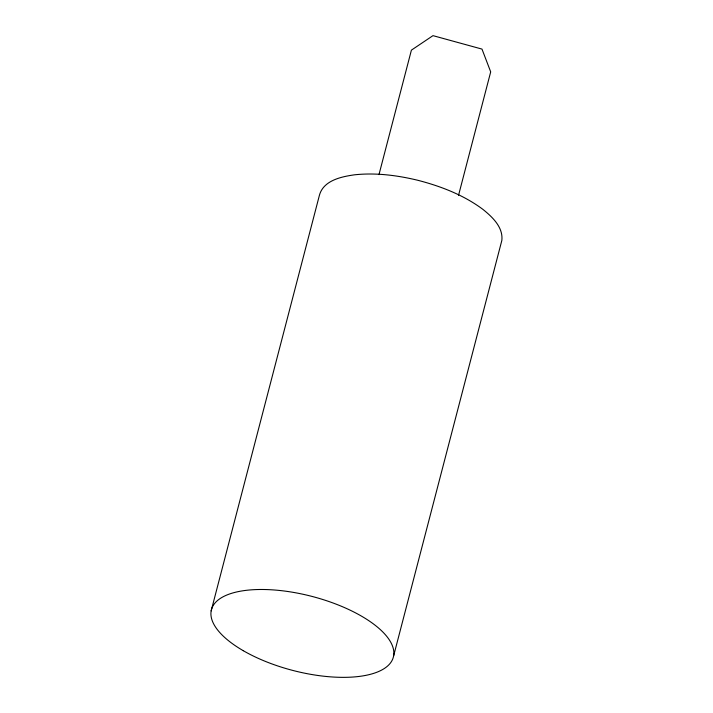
<?xml version="1.0" encoding="UTF-8"?>
<svg xmlns="http://www.w3.org/2000/svg" width="713" height="713" viewBox="0 0 713 713"><rect width="100%" height="100%" fill="white"/><g stroke="black" fill="none" stroke-linecap="round" stroke-linejoin="round"><path stroke-width="1.07" d="M211.155 610.898L319.388 195.38C323.363 180.389 341.331 176.681 354.611 174.801C375.644 172.564 396.909 175.273 417.39 180.175C440.634 186.138 463.584 194.961 482.942 209.399C492.309 216.966 503.325 227.206 501.845 240.424L393.612 655.942M378.977 174.623L411.41 50.133L432.978 35.65L481.979 49.09L490.696 71.87L458.548 195.291M243.285 650.702A94 38.235 14.6 0 0 392.4 659.757A94 38.235 14.6 0 0 271.466 589.794A94 38.235 14.6 0 0 243.285 650.702"/></g></svg>
